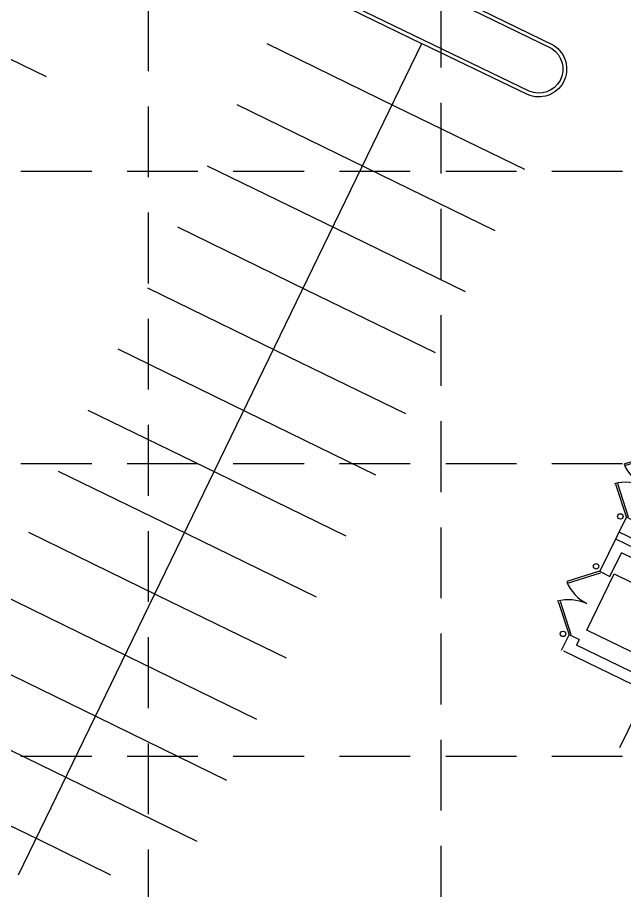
# Model space of a CAD drawing. Header units: inches. Extents: x -105549 to 5741, y -35602 to 5776.
# Drawn here: x 5451.3 to 5531.7, y 3702.9 to 3818.6 of the extents above; entities that cross this region are included whole.
import ezdxf

# ---------------------------------------------------------------- set-up
doc = ezdxf.new("R2010")
doc.units = ezdxf.units.IN
doc.header["$LTSCALE"] = 30
doc.header["$MEASUREMENT"] = 0
doc.linetypes.add('HIDDEN', pattern=[0.375, 0.25, -0.125])
for name, color, linetype in [('A-SITE-CURB', 2, 'Continuous'), ('A-SITE-PKSTRIPE', 7, 'Continuous'), ('C-BLDG-OTLN', 8, 'Continuous'), ('GRID', 254, 'HIDDEN')]:
    doc.layers.add(name, color=color, linetype=linetype)

# ---------------------------------------------------------------- blocks, each defined once
blk = doc.blocks.new('A$C18034ECB')
at = {"layer": 'C-BLDG-OTLN', "linetype": 'Continuous'}
for p, q in [((0, 175.6), (64.4, 307.7)), ((143.2, 316.7), (90.1, 299.3)), ((144.1, 313.8), (91.1, 296.5)), ((82.8, 283.5), (90.6, 299.5)), ((188.6, 250.2), (172, 302.4)), ((191.4, 251.1), (174.9, 303.3)), ((23.5, 184), (74.1, 287.7)), ((82.8, 283.5), (74.1, 287.7)), ((191.4, 251.1), (183.3, 234.5)), ((176.5, 89.5), (242.6, 225.1)), ((183.3, 234.5), (220.6, 216.3)), ((330, 225.6), (276.9, 208.2)), ((330.9, 222.7), (277.8, 205.4)), ((170, 112.6), (220.6, 216.3)), ((187.3, 84.3), (253.4, 219.8)), ((269.6, 192.4), (277.4, 208.4)), ((375.3, 159.1), (358.8, 211.3)), ((378.2, 160), (361.7, 212.2)), ((208.9, 93.6), (259.5, 197.3)), ((378.2, 160), (370.1, 143.4)), ((354.2, 22.7), (404.7, 126.5)), ((360.1, 0), (426.3, 135.8))]:
    blk.add_line(p, q, dxfattribs=at)
for points in [[(66.2, 311.4), (90.6, 299.5)], [(191.1, 250.5), (277.4, 208.4)], [(259.5, 197.3), (269.6, 192.4)], [(23.5, 184), (170, 112.6)], [(0, 175.6), (176.5, 89.5)], [(377.9, 159.4), (426.3, 135.8)], [(370.1, 143.4), (404.7, 126.5)], [(187.3, 84.3), (360.1, 0)], [(208.9, 93.6), (354.2, 22.7)]]:
    blk.add_lwpolyline(points, dxfattribs=at)
for points in [[(54.6, 183), (97.8, 271.5), (187.2, 227.9), (144, 139.4)], [(240.8, 90.7), (284.1, 179.5), (372.5, 136.4), (329.1, 47.6)]]:
    blk.add_lwpolyline(points, close=True, dxfattribs=at)
for centre in [(91.8, 309.1), (199.3, 256.6), (278.5, 218), (31.7, 186), (386.1, 165.5), (166.2, 120.5), (217.4, 95.5), (350.4, 30.6)]:
    blk.add_circle(centre, 4.36, dxfattribs=at)
for centre, start, end in [((76.2, 300), 335.9233, 15.3258), ((201.8, 238.8), 112.6742, 152.0767), ((263, 208.9), 335.9233, 15.3258), ((388.6, 147.7), 112.6742, 152.0767)]:
    blk.add_arc(centre, 69.9, start, end, dxfattribs=at)

msp = doc.modelspace()

# ---------------------------------------------------------------- linework, layer by layer
at = {"layer": 'A-SITE-CURB', "color": 7}
msp.add_lwpolyline([(5504.83, 3815.12), (5490.63, 3822.05, -0.809534), (5493.27, 3829.04), (5522.25, 3814.91, -0.929069), (5518.81, 3808.38), (5504.75, 3815.16)], format="xyb", dxfattribs=at)
msp.add_lwpolyline([(5505.01, 3815.59), (5490.87, 3822.48, -0.79693), (5493.12, 3828.56), (5522.01, 3814.47, -0.924084), (5519.02, 3808.83)], format="xyb", close=True, dxfattribs=at)
at = {"layer": 'A-SITE-PKSTRIPE', "color": 7}
for p, q in [((5437.99, 3819.1), (5455.07, 3810.77)), ((5451.39, 3705.05), (5504.79, 3815.14)), ((5484.27, 3815.14), (5501.34, 3806.81)), ((5480.32, 3807.05), (5497.4, 3798.72)), ((5501.34, 3806.81), (5518.42, 3798.48)), ((5476.37, 3798.96), (5493.45, 3790.63)), ((5497.4, 3798.72), (5514.47, 3790.39)), ((5472.43, 3790.87), (5489.51, 3782.54)), ((5493.45, 3790.63), (5510.53, 3782.3)), ((5468.48, 3782.78), (5485.56, 3774.45)), ((5489.51, 3782.54), (5506.58, 3774.21)), ((5464.54, 3774.69), (5481.61, 3766.36)), ((5485.56, 3774.45), (5502.64, 3766.12)), ((5460.59, 3766.6), (5477.67, 3758.27)), ((5481.61, 3766.36), (5498.69, 3758.03)), ((5456.65, 3758.51), (5473.72, 3750.18)), ((5477.67, 3758.27), (5494.75, 3749.94)), ((5452.7, 3750.42), (5469.78, 3742.09)), ((5473.72, 3750.18), (5490.8, 3741.85)), ((5448.75, 3742.33), (5465.83, 3734)), ((5469.78, 3742.09), (5486.85, 3733.76)), ((5444.81, 3734.25), (5461.89, 3725.92)), ((5465.83, 3734), (5482.91, 3725.67)), ((5440.86, 3726.16), (5457.94, 3717.83)), ((5461.89, 3725.92), (5478.96, 3717.59)), ((5436.92, 3718.07), (5453.99, 3709.74)), ((5457.94, 3717.83), (5475.02, 3709.5)), ((5453.99, 3709.74), (5463.6, 3705.05))]:
    msp.add_line(p, q, dxfattribs=at)
at = {"layer": 'C-BLDG-OTLN', "color": 7, "linetype": 'Continuous'}
msp.add_line((5531.03, 3721.91), (5549.27, 3759.3), dxfattribs=at)
at = {"layer": 'GRID', "color": 253, "linetype": 'HIDDEN', "ltscale": 1.25}
for p, q in [((5468.61, 3488.06), (5468.53, 5736.28)), ((5507.39, 3488.54), (5507.27, 5736.28)), ((4228.28, 3798.25), (5700.43, 3798.25)), ((4228.28, 3759.5), (5700.43, 3759.5)), ((4228.28, 3720.76), (5700.43, 3720.76))]:
    msp.add_line(p, q, dxfattribs=at)

# ---------------------------------------------------------------- block references
at = {"layer": 'C-BLDG-OTLN', "color": 7, "linetype": 'Continuous', "xscale": 0.08333333332850514, "yscale": 0.08333333333575865, "zscale": 0.08333333333333333, "rotation": 89.99733957421846}
msp.add_blockref('A$C18034ECB', (5549.27, 3729.29), dxfattribs=at)

doc.saveas('drawing.dxf')
